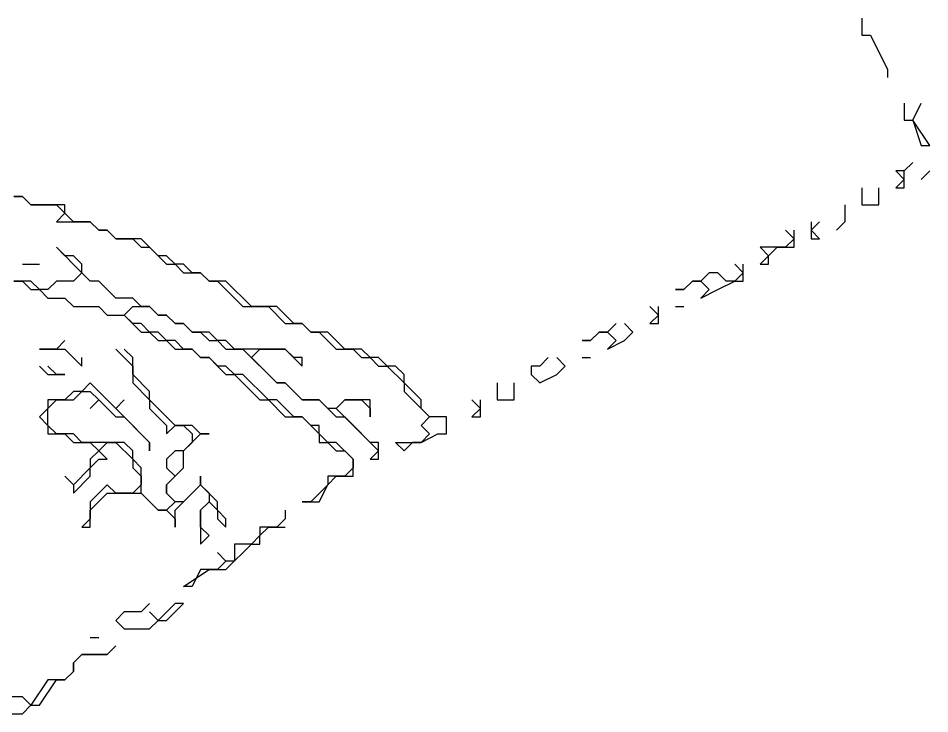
# Model space of a CAD drawing. Header units: metres. Extents: x 76363 to 76886, y 81203 to 81673.
# Drawn here: x 76842.8 to 76885.8, y 81383 to 81415.8 of the extents above; entities that cross this region are included whole.
import ezdxf

# ---------------------------------------------------------------- set-up
doc = ezdxf.new("R2010")
doc.units = ezdxf.units.M

msp = doc.modelspace()

# ---------------------------------------------------------------- linework, layer by layer
for points in [[(76882.6, 81415.8, 219.72), (76882.6, 81415, 219.765), (76883, 81415, 219.835), (76883.4, 81414.2, 219.8), (76883.8, 81413.4, 219.77), (76883.8, 81413, 219.785)], [(76884.6, 81411.8, 219.77), (76884.6, 81411, 219.73), (76885, 81411, 219.733), (76885.4, 81409.8, 219.723), (76885.8, 81409.8, 219.68), (76885, 81411, 219.733), (76885.4, 81411.8, 219.77)], [(76885, 81409, 219.76), (76884.6, 81408.6, 219.785), (76884.2, 81408.6, 219.78), (76884.6, 81408.2, 219.76), (76884.2, 81407.8, 219.75), (76884.6, 81407.8, 219.75), (76884.6, 81408.6, 219.785)], [(76885.8, 81408.6, 219.775), (76885.4, 81408.2, 219.77)], [(76882.6, 81407.8, 219.75), (76882.6, 81407, 219.72), (76883.4, 81407, 219.72), (76883.4, 81407.8, 219.705)], [(76842.6, 81407.4, 219.18), (76843, 81407.4, 219.18), (76843.4, 81407, 219.16), (76844.6, 81407, 219.15), (76845, 81406.6, 219.14), (76844.6, 81406.2, 219.36), (76846.2, 81406.2, 219.12), (76846.6, 81405.8, 219.09), (76847, 81405.8, 219.09), (76847.4, 81405.4, 219.15), (76848.2, 81405.4, 219.07), (76848.6, 81405, 219.09), (76849, 81405, 219.05), (76849.8, 81404.2, 219.095), (76850.2, 81404.2, 219.09), (76850.6, 81403.8, 219.08), (76851.4, 81403.8, 219.06), (76851.8, 81403.4, 219.05), (76852.2, 81403.4, 219.04), (76853.4, 81402.2, 219.15), (76854.6, 81402.2, 219.06), (76855.4, 81401.4, 219.1), (76856.2, 81401.4, 219.02), (76856.6, 81401, 219.08), (76857, 81401, 219.08), (76857.8, 81400.2, 219.2), (76858.6, 81400.2, 219.12), (76859, 81399.8, 219.18), (76859.4, 81399.8, 219.18), (76859.8, 81399.4, 219.23), (76860.2, 81399.4, 219.15), (76861, 81398.6, 219.19), (76861, 81398.2, 219.21), (76862.2, 81397, 219.2), (76861.8, 81396.6, 219.403), (76862.2, 81396.2, 219.32), (76861.8, 81395.8, 219.68), (76861.4, 81395.8, 219.91), (76861, 81395.4, 220.13), (76860.6, 81395.8, 220.14), (76861.8, 81395.8, 219.68), (76862.6, 81396.2, 219.31), (76863, 81396.2, 219.31), (76863, 81397, 219.26), (76862.2, 81397, 219.2), (76861.8, 81397.4, 219.21), (76861.8, 81397.8, 219.115), (76861, 81398.6, 219.19), (76861, 81399, 219.21), (76860.6, 81399.4, 219.15), (76860.2, 81399.4, 219.15), (76859.8, 81399.8, 219.21), (76859.4, 81399.8, 219.18), (76859, 81400.2, 219.11), (76858.2, 81400.2, 219.2), (76857.4, 81401, 219.15), (76856.6, 81401, 219.08), (76856.2, 81401.4, 219.02), (76855.8, 81401.4, 219.02), (76855, 81402.2, 219.06), (76853.8, 81402.2, 219.145), (76852.6, 81403.4, 219.04), (76851.8, 81403.4, 219.05), (76851.4, 81403.8, 219.06), (76851, 81403.8, 219.07), (76850.6, 81404.2, 219.09), (76850.2, 81404.2, 219.09), (76849.8, 81404.6, 219.07), (76849.4, 81404.6, 219.03), (76848.6, 81405.4, 219.047), (76847.4, 81405.4, 219.15), (76847, 81405.8, 219.09), (76846.6, 81405.8, 219.09), (76846.2, 81406.2, 219.12), (76845.4, 81406.2, 219.2), (76845, 81406.6, 219.14), (76845, 81407, 219.155), (76843.4, 81407, 219.16), (76843, 81407.4, 219.18), (76842.6, 81407.4, 219.18)], [(76881.8, 81407, 219.71), (76881.8, 81406.2, 219.69), (76881.4, 81405.8, 219.59), (76881.8, 81406.2, 219.69)], [(76880.2, 81406.2, 219.61), (76880.2, 81405.4, 219.58), (76880.6, 81405.4, 219.58), (76880.2, 81405.8, 219.6), (76880.6, 81406.2, 219.61)], [(76879, 81405.8, 219.59), (76879.4, 81405.4, 219.58), (76879, 81405, 219.57), (76877.8, 81405, 219.485), (76878.2, 81404.6, 219.55), (76877.8, 81404.2, 219.46), (76878.2, 81404.2, 219.53), (76878.2, 81404.6, 219.55), (76878.6, 81405, 219.565), (76879.4, 81405, 219.56), (76879.4, 81405.8, 219.52)], [(76842.6, 81403.4, 220.77), (76843, 81403.4, 221), (76843.4, 81403, 220.86), (76843.8, 81403, 220.94), (76844.2, 81402.6, 220.915), (76845, 81402.6, 220.84), (76845.4, 81402.2, 220.71), (76846.6, 81402.2, 220.855), (76847, 81401.8, 220.68), (76847.8, 81401.8, 220.565), (76848.6, 81401, 220.64), (76849, 81401, 220.71), (76849.4, 81400.6, 220.617), (76849.8, 81400.6, 220.77), (76850.2, 81400.2, 220.675), (76851, 81400.2, 220.74), (76851.4, 81399.8, 220.73), (76851.8, 81399.8, 220.72), (76852.6, 81399, 220.57), (76853, 81399, 220.69), (76854.2, 81397.8, 220.705), (76854.6, 81397.8, 220.86), (76855.4, 81397, 220.825), (76856.2, 81397, 220.895), (76857, 81396.2, 220.935), (76857, 81395.8, 220.84), (76857.4, 81395.8, 220.88), (76857.8, 81395.4, 220.82), (76858.2, 81395.4, 220.82), (76858.6, 81395, 220.76), (76858.6, 81394.6, 220.607), (76858.2, 81394.2, 220.1), (76857.4, 81394.2, 219.647), (76857.4, 81393.8, 219.18), (76856.6, 81393, 218.31), (76856.2, 81393, 218.115), (76857, 81393, 218.447), (76857.4, 81393.8, 219.18), (76857.8, 81394.2, 219.93), (76858.6, 81394.2, 220.31), (76858.6, 81395, 220.76), (76857.8, 81395.8, 220.855), (76857.4, 81395.8, 220.88), (76857, 81396.2, 220.935), (76857, 81396.6, 220.995), (76856.6, 81396.6, 220.88), (76856.2, 81397, 220.895), (76855.8, 81397, 220.9), (76855, 81397.8, 220.86), (76854.6, 81397.8, 220.86), (76853.4, 81399, 220.69), (76853, 81399, 220.69), (76852.6, 81399.4, 220.68), (76852.2, 81399.4, 220.63), (76851.8, 81399.8, 220.72), (76851.4, 81399.8, 220.73), (76851, 81400.2, 220.74), (76850.6, 81400.2, 220.67), (76850.2, 81400.6, 220.735), (76849.8, 81400.6, 220.77), (76849.4, 81401, 220.69), (76849, 81401, 220.71), (76848.6, 81401.4, 220.663), (76848.2, 81401.4, 220.655), (76847.8, 81401.8, 220.565), (76848.2, 81402.2, 220.39), (76849, 81402.2, 220.23), (76849.4, 81401.8, 220.445), (76849.8, 81401.8, 220.213), (76850.2, 81401.4, 220.35), (76850.6, 81401.4, 220.27), (76851, 81401, 220.405), (76851.4, 81401, 220.32), (76851.8, 81400.6, 220.487), (76852.2, 81400.6, 220.333), (76852.6, 81400.2, 220.44), (76853.4, 81400.2, 220.245), (76855, 81398.6, 220.528), (76855.4, 81398.6, 220.4), (76856.2, 81397.8, 220.627), (76857, 81397.8, 220.547), (76857.8, 81397, 220.855), (76858.2, 81397, 220.737), (76859.8, 81395.4, 220.66), (76859.4, 81395, 220.87), (76859.8, 81395, 220.82), (76859.8, 81395.8, 220.56), (76859.4, 81395.8, 220.68), (76857.8, 81397.4, 220.61), (76858.2, 81397.8, 220.315), (76859, 81397.8, 220.13), (76859.4, 81397.4, 220.29), (76859.4, 81397, 220.31), (76859.4, 81397.8, 220), (76858.2, 81397.8, 220.315), (76857.8, 81397.4, 220.61), (76857.4, 81397.4, 220.783), (76857, 81397.8, 220.547), (76856.2, 81397.8, 220.627), (76855.4, 81398.6, 220.4), (76855, 81398.6, 220.528), (76853.8, 81399.8, 220.42), (76854.2, 81400.2, 220.01), (76855.4, 81400.2, 219.663), (76856.2, 81399.4, 220.005), (76856.2, 81399.8, 219.72), (76855.8, 81399.8, 219.815), (76855.4, 81400.2, 219.663), (76853, 81400.2, 220.313), (76852.6, 81400.6, 220.23), (76852.2, 81400.6, 220.333), (76851.8, 81401, 220.25), (76851, 81401, 220.405), (76850.6, 81401.4, 220.27), (76850.2, 81401.4, 220.35), (76849.8, 81401.8, 220.213), (76849.4, 81401.8, 220.445), (76849, 81402.2, 220.23), (76848.6, 81402.2, 220.388), (76848.2, 81402.6, 220.175), (76847.4, 81402.6, 220.49), (76846.6, 81403.4, 220.39), (76846.2, 81403.4, 220.53), (76845.8, 81403.8, 220.443), (76845.8, 81404.2, 220.028), (76845.4, 81404.6, 219.855), (76845, 81404.6, 220.045), (76844.6, 81405, 219.95), (76845.8, 81403.8, 220.443), (76845.4, 81403.4, 220.57), (76844.6, 81403.4, 220.61), (76844.2, 81403, 220.9), (76843.8, 81403, 220.94), (76843.4, 81403.4, 220.99), (76842.6, 81403.4, 220.77)], [(76843, 81404.2, 220.532), (76843.8, 81404.2, 220.49)], [(76876.6, 81404.2, 219.46), (76877, 81403.8, 219.44), (76876.6, 81403.4, 219.43), (76876.2, 81403.4, 219.43), (76875.8, 81403.8, 219.445), (76875.4, 81403.8, 219.445), (76875, 81403.4, 219.43), (76874.6, 81403.4, 219.43), (76874.2, 81403, 219.48), (76873.8, 81403, 219.455), (76874.2, 81403, 219.48), (76874.6, 81403.4, 219.43), (76875, 81403.4, 219.43), (76875.4, 81403, 219.41), (76875, 81402.6, 219.48), (76875.8, 81403, 219.485), (76876.6, 81403.4, 219.43), (76877, 81403.4, 219.5), (76877, 81404.2, 219.455)], [(76872.6, 81402.2, 219.46), (76873, 81401.8, 219.485), (76872.6, 81401.4, 219.43), (76873, 81401.4, 219.5), (76873, 81402.2, 219.46)], [(76873.8, 81402.2, 219.46), (76874.2, 81402.2, 219.46)], [(76871, 81401.4, 219.433), (76870.6, 81401, 219.34), (76870.2, 81401, 219.34), (76869.8, 81400.6, 219.32), (76869.4, 81400.6, 219.325), (76869.8, 81400.6, 219.32), (76870.2, 81401, 219.34), (76870.6, 81401, 219.34), (76871, 81400.6, 219.4), (76870.6, 81400.2, 219.38), (76871.4, 81400.6, 219.4), (76871.8, 81401, 219.41), (76871.4, 81401.4, 219.39)], [(76845, 81400.6, 219.488), (76844.6, 81400.2, 219.2), (76843.8, 81400.2, 219.077), (76845, 81400.2, 219.18), (76845.8, 81399.4, 218.965), (76845.8, 81399.8, 219.19)], [(76847.4, 81400.2, 219.77), (76848.2, 81399.4, 219.43), (76848.2, 81398.6, 218.96), (76849, 81397.8, 218.55), (76849, 81397.4, 218.357), (76849.8, 81396.6, 217.913), (76849.8, 81396.2, 217.745), (76850.2, 81396.6, 218.117), (76850.6, 81396.6, 218.273), (76851, 81396.2, 218.025), (76851, 81395.8, 217.76), (76850.6, 81395.4, 217.48), (76850.2, 81395.4, 217.427), (76849.8, 81395, 217.15), (76849.8, 81394.6, 216.99), (76850.2, 81394.2, 216.937), (76849.8, 81393.8, 216.997), (76849.8, 81393.4, 216.93), (76850.2, 81393, 216.642), (76849.8, 81392.6, 216.73), (76849.4, 81392.6, 216.895), (76848.6, 81393.4, 216.98), (76848.6, 81394.6, 217.52), (76848.2, 81395, 217.7), (76848.2, 81395.4, 217.72), (76847.8, 81395.8, 217.81), (76845.8, 81395.8, 217.97), (76845.4, 81396.2, 217.835), (76844.6, 81396.2, 217.68), (76844.2, 81396.6, 217.62), (76844.2, 81397.4, 217.66), (76844.6, 81397.8, 218.013), (76845.4, 81397.8, 218.137), (76845.8, 81398.2, 218.38), (76846.2, 81398.2, 218.407), (76846.6, 81397.8, 218.183), (76846.2, 81397.4, 218.115), (76846.6, 81397.8, 218.183), (76847.4, 81397, 217.94), (76847.8, 81397, 218.135), (76849, 81395.8, 217.65), (76849, 81395.4, 217.56), (76849, 81395.8, 217.65), (76847.4, 81397.4, 218.185), (76847.8, 81397.8, 218.585), (76847.4, 81397.4, 218.185), (76846.2, 81398.6, 218.71), (76845.8, 81398.2, 218.38), (76845.4, 81398.2, 218.36), (76845, 81397.8, 218.06), (76844.2, 81397.8, 217.86), (76844.2, 81397.4, 217.66), (76843.8, 81397, 217.393), (76844.2, 81396.6, 217.62), (76844.2, 81396.2, 217.61), (76845, 81396.2, 217.805), (76845.4, 81395.8, 217.855), (76846.2, 81395.8, 218.045), (76846.6, 81395.4, 217.95), (76846.2, 81395, 217.86), (76846.2, 81394.6, 217.687), (76845.4, 81393.8, 217.115), (76845, 81394.2, 217.01), (76845.4, 81393.8, 217.115), (76845.4, 81393.4, 216.87), (76846.2, 81394.2, 217.28), (76846.2, 81394.6, 217.687), (76846.6, 81395, 217.7), (76847, 81395, 217.54), (76846.6, 81395.4, 217.95), (76847, 81395.8, 217.97), (76847.4, 81395.8, 217.93), (76848.2, 81395, 217.7), (76848.2, 81394.6, 217.473), (76848.6, 81394.2, 217.35), (76848.6, 81393.8, 217.18), (76848.2, 81393.4, 216.692), (76847.4, 81393.4, 216.21), (76847, 81393.8, 216.572), (76846.2, 81393, 216.24), (76846.2, 81392.2, 215.59), (76845.8, 81391.8, 215.34), (76846.2, 81391.8, 215.222), (76846.2, 81392.6, 215.875), (76847, 81393.4, 216.21), (76848.6, 81393.4, 216.98), (76849.4, 81392.6, 216.895), (76849.8, 81392.6, 216.73), (76850.2, 81392.2, 216.47), (76850.2, 81391.8, 216.197), (76850.2, 81392.6, 216.537), (76851.4, 81393.8, 216.58), (76851.8, 81393.4, 216.413), (76851.8, 81393, 215.983), (76851.4, 81392.6, 215.702), (76851.4, 81391, 214.924), (76851.8, 81391.4, 215.075), (76851.4, 81391.8, 215.32), (76851.4, 81392.6, 215.702), (76851.8, 81393, 215.983), (76852.2, 81392.6, 215.832), (76852.2, 81392.2, 215.432), (76852.6, 81391.8, 215.515), (76852.6, 81392.2, 215.743), (76852.2, 81392.6, 215.832), (76852.2, 81393, 216.19), (76851.4, 81393.8, 216.58), (76851.4, 81394.2, 216.88), (76851.4, 81393.8, 216.58), (76850.6, 81393, 216.3), (76850.2, 81393, 216.642), (76849.8, 81393.4, 216.93), (76849.8, 81393.8, 216.997), (76850.6, 81394.6, 217.05), (76850.6, 81395.4, 217.48), (76851.4, 81396.2, 218.252), (76851.8, 81396.2, 218.425), (76851.4, 81396.2, 218.252), (76851, 81396.6, 218.317), (76850.2, 81396.6, 218.117), (76849, 81397.8, 218.55), (76849, 81398.2, 218.937), (76848.2, 81399, 219.227), (76848.2, 81399.8, 219.67), (76847.8, 81400.2, 219.886)], [(76867.8, 81399.8, 219.37), (76867.4, 81399.4, 219.353), (76867, 81399.4, 219.355), (76867, 81399, 219.34), (76867.4, 81398.6, 219.32), (76868.2, 81399, 219.34), (76868.6, 81399.4, 219.35), (76868.2, 81399.8, 219.37)], [(76869.4, 81399.8, 219.37), (76869.8, 81399.8, 219.37)], [(76843.8, 81399.4, 218.595), (76844.2, 81399, 218.535), (76845, 81399, 218.765), (76844.6, 81399, 218.65), (76844.2, 81399.4, 218.67)], [(76865.4, 81398.6, 219.32), (76865.4, 81397.8, 219.3), (76866.2, 81397.8, 219.21), (76866.2, 81398.6, 219.245)], [(76864.2, 81397.8, 219.29), (76864.6, 81397.4, 219.28), (76864.2, 81397, 219.27), (76864.6, 81397, 219.26), (76864.6, 81397.8, 219.29)], [(76855.4, 81392.6, 217.64), (76855.4, 81392.2, 217.48), (76855, 81391.8, 216.977), (76854.2, 81391.8, 216.69), (76854.2, 81391.4, 216.41), (76853.8, 81391, 215.97), (76853, 81391, 215.473), (76853, 81390.2, 215.33), (76852.6, 81390.2, 214.873), (76852.2, 81390.6, 214.657), (76852.6, 81390.2, 214.873), (76852.2, 81389.8, 214.31), (76851.4, 81389.8, 214.12), (76851, 81389, 213.71), (76850.6, 81389, 213.823), (76851.8, 81389.8, 214.16), (76852.6, 81389.8, 214.563), (76853.8, 81391, 215.97), (76854.2, 81391, 216.17), (76854.2, 81391.4, 216.41), (76854.6, 81391.8, 216.8), (76855.4, 81391.8, 216.99)], [(76849, 81388.2, 213.54), (76848.6, 81387.8, 213.2), (76847.8, 81387.8, 213.32), (76847.4, 81387.4, 212.947), (76847.8, 81387, 212.635), (76849, 81387, 212.59), (76849.4, 81387.4, 212.8), (76849.8, 81387.4, 212.912), (76850.6, 81388.2, 213.41), (76850.2, 81388.2, 213.295), (76849.4, 81387.4, 212.8), (76849, 81387.8, 213.137)], [(76846.2, 81386.6, 212.15), (76846.6, 81386.6, 212.173)], [(76842.2, 81383, 208.77), (76843, 81383, 208.84), (76843.4, 81383.4, 209.045), (76843.8, 81383.4, 209.288), (76844.6, 81384.6, 210.623), (76845, 81384.6, 210.908), (76845.4, 81385, 211.21), (76845.4, 81385.4, 211.3), (76845.8, 81385.8, 211.63), (76847, 81385.8, 211.82), (76847.4, 81386.2, 211.985), (76847, 81385.8, 211.82), (76845.8, 81385.8, 211.63), (76845.4, 81385.4, 211.3), (76845.4, 81385, 211.21), (76845, 81384.6, 210.908), (76844.2, 81384.6, 210.298), (76843.4, 81383.4, 209.045), (76843, 81383.8, 209.33), (76841.4, 81383.8, 208.51)]]:
    msp.add_polyline3d(points)

doc.saveas('drawing.dxf')
